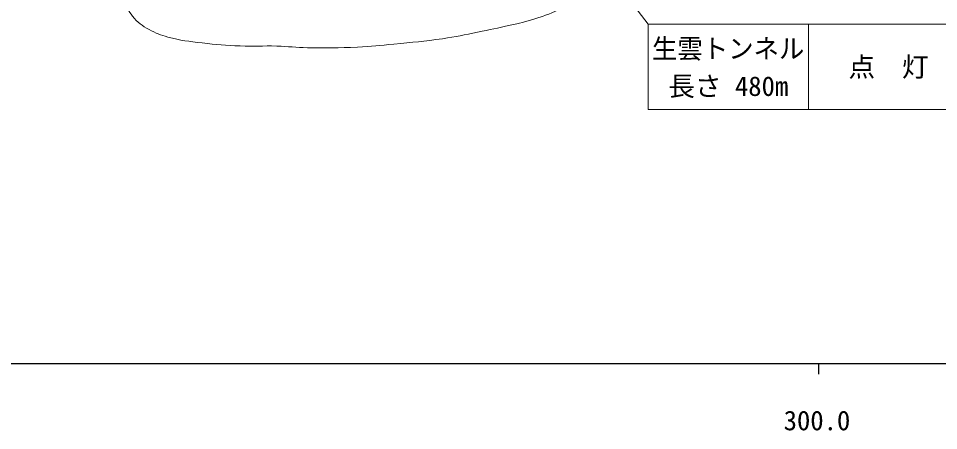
# Model space of a CAD drawing. Units: millimetres, scale not verified. Extents: x 40000 to 689736, y 20000 to 380000.
# Drawn here: x 293108 to 379226, y 198715 to 237325 of the extents above; entities that cross this region are included whole.
import ezdxf
from ezdxf.enums import TextEntityAlignment as Align

# ---------------------------------------------------------------- set-up
doc = ezdxf.new("R2010")
doc.units = ezdxf.units.MM
doc.header["$LTSCALE"] = 1000
for name, color, linetype, lineweight in [('M-BGD', 7, 'Continuous', 13), ('M-STR-STRC', 7, 'Continuous', 13), ('M-TTL-BAND', 7, 'Continuous', 25)]:
    doc.layers.add(name, color=color, linetype=linetype, lineweight=lineweight)
doc.styles.add('ＭＳ ゴシック', font='')
doc.styles.get('ＭＳ ゴシック').set_extended_font_data('MS Gothic')

msp = doc.modelspace()

# ---------------------------------------------------------------- linework, layer by layer
at = {"layer": 'M-BGD'}
msp.add_open_spline([(344166, 238360), (342911, 237797), (342532, 237613), (341435, 237271), (340545, 236993), (340029, 236899), (339122, 236686), (337940, 236409), (337275, 236268), (336084, 236032), (334809, 235780), (334098, 235618), (332812, 235425), (331041, 235158), (330036, 235097), (328253, 234921), (326920, 234789), (326173, 234714), (324836, 234640), (323017, 234540), (321994, 234550), (320173, 234578), (319044, 234595), (318415, 234705), (317286, 234734), (315947, 234768), (315196, 234688), (313858, 234744), (312468, 234803), (311686, 234844), (310307, 235025), (309046, 235190), (308321, 235227), (307097, 235575), (306387, 235778), (305992, 235929), (305342, 236281), (304655, 236655), (304272, 236927), (303784, 237538), (303403, 238015), (303312, 238376), (303140, 238961), (302941, 239640), (302952, 240050), (302829, 240747), (302576, 242176), (302606, 243018), (302175, 244403), (301989, 244999), (301923, 245225), (301639, 245908)], degree=3, knots=[0, 0, 0, 0, 1, 1, 1, 2, 2, 2, 3, 3, 3, 4, 4, 4, 5, 5, 5, 6, 6, 6, 7, 7, 7, 8, 8, 8, 9, 9, 9, 10, 10, 10, 11, 11, 11, 12, 12, 12, 13, 13, 13, 14, 14, 14, 15, 15, 15, 16, 16, 16, 17, 17, 17, 17], dxfattribs=at)
at = {"layer": 'M-STR-STRC'}
for p, q in [((352036, 236777), (336178, 257610)), ((352036, 236777), (367036, 236777)), ((352036, 236777), (352036, 228777)), ((367036, 236777), (367036, 228777)), ((367036, 236777), (367036, 228777)), ((367036, 236777), (382036, 236777)), ((367036, 228777), (352036, 228777)), ((367036, 228777), (382036, 228777))]:
    msp.add_line(p, q, dxfattribs=at)
at = {"layer": 'M-TTL-BAND'}
for p, q in [((40000, 205000), (579000, 205000)), ((368000, 205000), (368000, 204000))]:
    msp.add_line(p, q, dxfattribs=at)

# ---------------------------------------------------------------- texts
at = {"layer": 'M-STR-STRC', "style": 'ＭＳ ゴシック', "width": 0.95}
msp.add_text('生雲トンネル', height=1833, dxfattribs=at).set_placement((359536, 234498), align=Align.MIDDLE_CENTER)
at = {"layer": 'M-STR-STRC', "style": 'ＭＳ ゴシック'}
for s, p in [('点\u3000灯', (374536, 232777)), ('長さ 480m', (359536, 230978))]:
    msp.add_text(s, height=1833, dxfattribs=at).set_placement(p, align=Align.MIDDLE_CENTER)
at = {"layer": 'M-TTL-BAND', "style": 'ＭＳ ゴシック'}
msp.add_text('300.0', height=1833, dxfattribs=at).set_placement((367844, 198195), align=Align.BOTTOM_CENTER)

doc.saveas('drawing.dxf')
